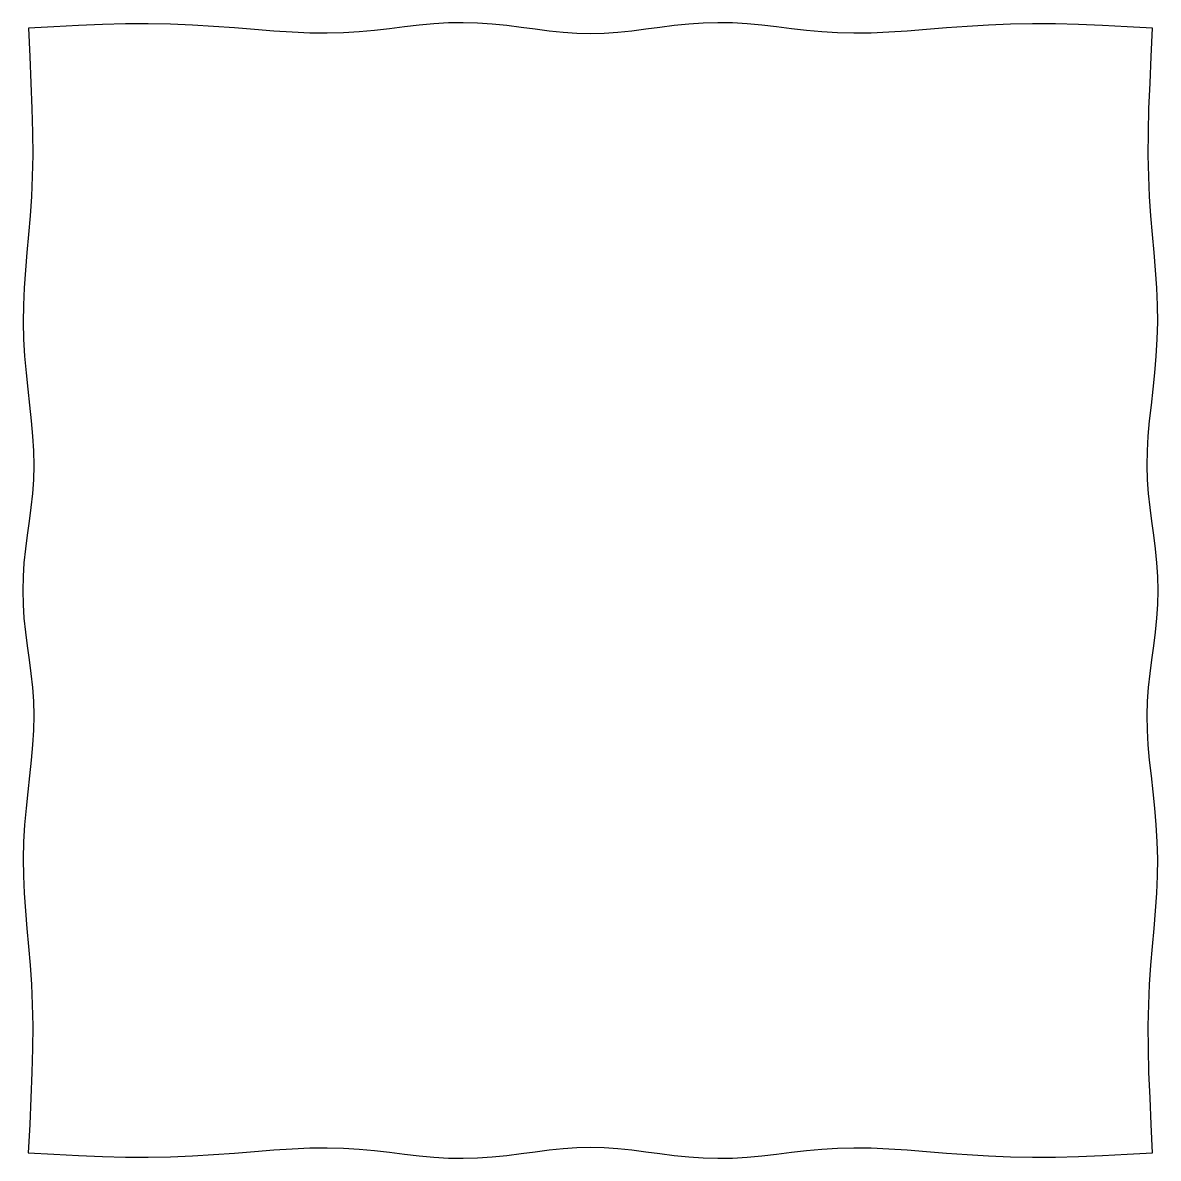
# Model space of a CAD drawing. Header units: metres. Extents: x -129 to 169, y -129 to 169.
import ezdxf

# ---------------------------------------------------------------- set-up
doc = ezdxf.new("R2010")
doc.units = ezdxf.units.M

msp = doc.modelspace()

# ---------------------------------------------------------------- linework, layer by layer
msp.add_lwpolyline([(169.47, 20), (169.39, 23.66), (169.14, 27.32), (168.75, 30.97), (168.28, 34.6), (167.78, 38.22), (167.3, 41.85), (166.91, 45.49), (166.65, 49.17), (166.55, 52.91), (166.62, 56.72), (166.85, 60.64), (167.21, 64.65), (167.65, 68.77), (168.13, 73), (168.59, 77.31), (168.96, 81.7), (169.22, 86.14), (169.33, 90.62), (169.28, 95.14), (169.08, 99.68), (168.76, 104.27), (168.36, 108.92), (167.93, 113.68), (167.52, 118.57), (167.18, 123.66), (166.95, 128.98), (166.84, 134.59), (166.87, 140.53), (167.03, 146.83), (167.3, 153.5), (167.63, 160.56), (168, 168), (161.25, 168.36), (154.76, 168.69), (148.49, 168.96), (142.38, 169.12), (136.4, 169.15), (130.54, 169.04), (124.8, 168.81), (119.2, 168.47), (113.75, 168.06), (108.48, 167.63), (103.4, 167.23), (98.52, 166.91), (93.85, 166.71), (89.36, 166.66), (85.06, 166.77), (80.9, 167.03), (76.86, 167.4), (72.9, 167.86), (69, 168.34), (65.13, 168.78), (61.27, 169.14), (57.41, 169.37), (53.55, 169.44), (49.7, 169.34), (45.86, 169.08), (42.05, 168.69), (38.28, 168.21), (34.54, 167.71), (30.86, 167.24), (27.21, 166.85), (23.59, 166.6), (20, 166.52), (16.41, 166.6), (12.79, 166.85), (9.14, 167.24), (5.46, 167.71), (1.72, 168.21), (-2.05, 168.69), (-5.86, 169.08), (-9.7, 169.34), (-13.55, 169.44), (-17.41, 169.37), (-21.27, 169.14), (-25.13, 168.78), (-29, 168.34), (-32.9, 167.86), (-36.86, 167.4), (-40.9, 167.03), (-45.06, 166.77), (-49.36, 166.66), (-53.85, 166.71), (-58.52, 166.91), (-63.4, 167.23), (-68.48, 167.63), (-73.75, 168.06), (-79.2, 168.47), (-84.8, 168.81), (-90.54, 169.04), (-96.4, 169.15), (-102.38, 169.12), (-108.49, 168.96), (-114.76, 168.69), (-121.25, 168.36), (-127.99, 168), (-127.63, 160.56), (-127.3, 153.5), (-127.03, 146.83), (-126.87, 140.53), (-126.84, 134.59), (-126.95, 128.98), (-127.18, 123.66), (-127.52, 118.57), (-127.93, 113.68), (-128.36, 108.92), (-128.76, 104.27), (-129.08, 99.68), (-129.28, 95.14), (-129.33, 90.62), (-129.22, 86.14), (-128.96, 81.7), (-128.59, 77.31), (-128.13, 73), (-127.65, 68.77), (-127.21, 64.65), (-126.85, 60.64), (-126.62, 56.72), (-126.55, 52.91), (-126.65, 49.17), (-126.91, 45.49), (-127.3, 41.85), (-127.78, 38.22), (-128.28, 34.6), (-128.75, 30.97), (-129.14, 27.32), (-129.39, 23.66), (-129.47, 20), (-129.39, 16.34), (-129.14, 12.68), (-128.75, 9.03), (-128.28, 5.4), (-127.78, 1.78), (-127.3, -1.85), (-126.91, -5.49), (-126.65, -9.17), (-126.55, -12.91), (-126.62, -16.72), (-126.85, -20.64), (-127.21, -24.65), (-127.65, -28.77), (-128.13, -33), (-128.59, -37.31), (-128.96, -41.7), (-129.22, -46.14), (-129.33, -50.62), (-129.28, -55.14), (-129.08, -59.68), (-128.76, -64.27), (-128.36, -68.92), (-127.93, -73.68), (-127.52, -78.57), (-127.18, -83.66), (-126.95, -88.98), (-126.84, -94.59), (-126.87, -100.53), (-127.03, -106.83), (-127.3, -113.5), (-127.63, -120.56), (-128, -127.99), (-121.25, -128.36), (-114.76, -128.69), (-108.49, -128.96), (-102.38, -129.12), (-96.4, -129.15), (-90.54, -129.04), (-84.8, -128.81), (-79.2, -128.47), (-73.75, -128.06), (-68.48, -127.63), (-63.4, -127.23), (-58.52, -126.91), (-53.85, -126.71), (-49.36, -126.66), (-45.06, -126.77), (-40.9, -127.03), (-36.86, -127.4), (-32.9, -127.86), (-29, -128.34), (-25.13, -128.78), (-21.27, -129.14), (-17.41, -129.37), (-13.55, -129.44), (-9.7, -129.34), (-5.86, -129.08), (-2.05, -128.69), (1.72, -128.21), (5.46, -127.71), (9.14, -127.24), (12.79, -126.85), (16.41, -126.6), (20, -126.52), (23.59, -126.6), (27.21, -126.85), (30.86, -127.24), (34.54, -127.71), (38.28, -128.21), (42.05, -128.69), (45.86, -129.08), (49.7, -129.34), (53.55, -129.44), (57.41, -129.37), (61.27, -129.14), (65.13, -128.78), (69, -128.34), (72.9, -127.86), (76.86, -127.4), (80.9, -127.03), (85.06, -126.77), (89.36, -126.66), (93.85, -126.71), (98.52, -126.91), (103.4, -127.23), (108.48, -127.63), (113.75, -128.06), (119.2, -128.47), (124.8, -128.81), (130.54, -129.04), (136.4, -129.15), (142.38, -129.12), (148.49, -128.96), (154.76, -128.69), (161.25, -128.36), (167.99, -128), (167.63, -120.56), (167.3, -113.5), (167.03, -106.83), (166.87, -100.53), (166.84, -94.59), (166.95, -88.98), (167.18, -83.66), (167.52, -78.57), (167.93, -73.68), (168.36, -68.92), (168.76, -64.27), (169.08, -59.68), (169.28, -55.14), (169.33, -50.62), (169.22, -46.14), (168.96, -41.7), (168.59, -37.31), (168.13, -33), (167.65, -28.77), (167.21, -24.65), (166.85, -20.64), (166.62, -16.72), (166.55, -12.91), (166.65, -9.17), (166.91, -5.49), (167.3, -1.85), (167.78, 1.78), (168.28, 5.4), (168.75, 9.03), (169.14, 12.68), (169.39, 16.34), (169.48, 20)])

doc.saveas('drawing.dxf')
